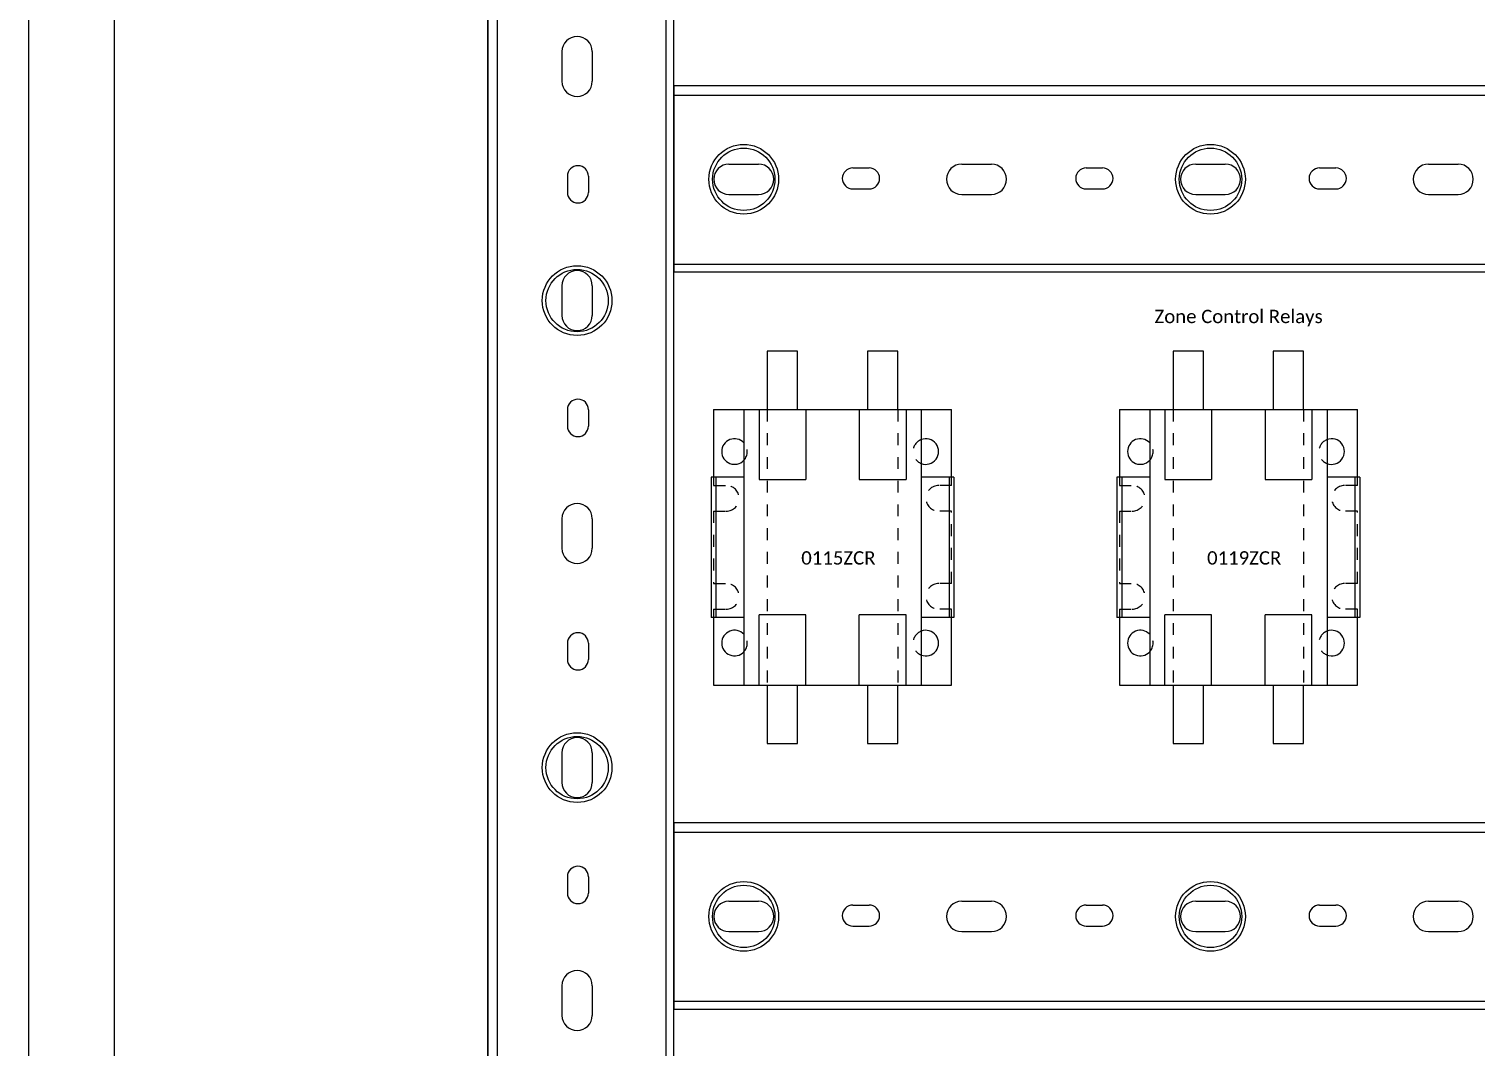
# Model space of a CAD drawing. Header units: inches. Extents: x 2 to 53, y 0 to 38.6.
# Drawn here: x 3.75 to 15.96, y 21.1 to 29.69 of the extents above; entities that cross this region are included whole.
import ezdxf

# ---------------------------------------------------------------- set-up
doc = ezdxf.new("R2010")
doc.units = ezdxf.units.IN
doc.header["$LTSCALE"] = 0.1
doc.header["$MEASUREMENT"] = 0
doc.linetypes.add('HIDDEN', pattern=[0.2, 0.1, -0.1])
doc.layers.get('0').update_dxf_attribs({"plot": 0})
for name, color, linetype in [('AC Wiring', 7, 'Continuous'), ('DEFAULT_2', 7, 'HIDDEN'), ('Physical Devices', 7, 'Continuous')]:
    doc.layers.add(name, color=color, linetype=linetype)
doc.layers.get('0').off()
doc.styles.add('Electrical1', font='Calibril.ttf')

# ---------------------------------------------------------------- blocks, each defined once
blk = doc.blocks.new('A$C704904594')
at = {"color": 7, "linetype": 'Continuous'}
blk.add_line((-1.004, 0.945), (-1.004, 27.795), dxfattribs=at)
blk = doc.blocks.new('A$C1480508149')
for p, q in [((0.453, 2.815), (0.453, 2.323)), ((0.709, 2.815), (0.453, 2.815)), ((0.709, 2.323), (0.709, 2.815)), ((1.299, 2.815), (1.299, 2.323)), ((1.555, 2.815), (1.299, 2.815)), ((1.555, 2.323), (1.555, 2.815)), ((0, 2.323), (0, 1.752)), ((0, 2.323), (2.008, 2.323)), ((0.256, 2.323), (0.256, 0)), ((0.384, 2.323), (0.384, 1.732)), ((0.778, 2.323), (0.778, 1.732)), ((1.23, 2.323), (1.23, 1.732)), ((1.624, 2.323), (1.624, 1.732)), ((1.752, 2.323), (1.752, 0)), ((2.008, 1.752), (2.008, 2.323)), ((-0.02, 1.752), (-0.02, 0.571)), ((0.256, 1.752), (-0.02, 1.752)), ((0.02, 1.752), (0.02, 0.571)), ((0.384, 1.732), (0.778, 1.732)), ((1.23, 1.732), (1.624, 1.732)), ((2.028, 1.752), (1.752, 1.752)), ((1.988, 1.752), (1.988, 0.571)), ((2.028, 1.752), (2.028, 0.571)), ((0.256, 0.571), (-0.02, 0.571)), ((0, 0.571), (0, 0)), ((0.384, 0), (0.384, 0.591)), ((0.778, 0.591), (0.384, 0.591)), ((0.778, 0), (0.778, 0.591)), ((1.624, 0.591), (1.23, 0.591)), ((1.23, 0), (1.23, 0.591)), ((1.624, 0), (1.624, 0.591)), ((2.028, 0.571), (1.752, 0.571)), ((2.008, 0), (2.008, 0.571)), ((0, 0), (2.008, 0)), ((0.453, 0), (0.453, -0.492)), ((0.709, -0.492), (0.709, 0)), ((1.299, 0), (1.299, -0.492)), ((1.555, -0.492), (1.555, 0)), ((0.453, -0.492), (0.709, -0.492)), ((1.299, -0.492), (1.555, -0.492))]:
    blk.add_line(p, q)
for centre, start, end in [((0.177, 1.969), 43.1108, 316.8892), ((1.791, 1.969), 248.4865, 111.5135), ((0.177, 0.354), 43.1108, 316.8892), ((1.791, 0.354), 248.4865, 111.5135)]:
    blk.add_arc(centre, 0.108, start, end)
at = {"layer": 'DEFAULT_2'}
for p, q in [((0.453, 2.323), (0.453, 0)), ((1.555, 2.323), (1.555, 0)), ((0, 1.752), (0, 1.683)), ((2.008, 1.683), (2.008, 1.752)), ((0, 1.683), (0.108, 1.683)), ((2.008, 1.683), (1.9, 1.683)), ((0, 1.467), (0, 0.856)), ((0, 1.467), (0.108, 1.467)), ((2.008, 1.467), (1.9, 1.467)), ((2.008, 0.856), (2.008, 1.467)), ((0, 0.856), (0.108, 0.856)), ((2.008, 0.856), (1.9, 0.856)), ((0, 0.64), (0, 0.571)), ((0, 0.64), (0.108, 0.64)), ((2.008, 0.64), (1.9, 0.64)), ((2.008, 0.571), (2.008, 0.64))]:
    blk.add_line(p, q, dxfattribs=at)
for centre, start, end in [((0.177, 1.969), 316.8892, 43.1108), ((1.791, 1.969), 111.5135, 248.4865), ((0.108, 1.575), 270, 90), ((1.9, 1.575), 90, 270), ((0.108, 0.748), 270, 90), ((1.9, 0.748), 90, 270), ((0.177, 0.354), 316.8892, 43.1108), ((1.791, 0.354), 111.5135, 248.4865)]:
    blk.add_arc(centre, 0.108, start, end, dxfattribs=at)

msp = doc.modelspace()

# ---------------------------------------------------------------- linework, layer by layer
at = {"layer": 'Physical Devices', "ltscale": 0.1}
for p, q in [((3.75, 1.625), (3.75, 38.625)), ((9.125, 8.666), (9.125, 35.949)), ((7.703, 8.74), (7.703, 35.875)), ((8.247, 29.495), (8.247, 29.245)), ((8.503, 29.495), (8.503, 29.245)), ((9.191, 29.129), (23.728, 29.129)), ((9.656, 28.547), (9.906, 28.547)), ((10.701, 28.515), (10.839, 28.515)), ((11.62, 28.547), (11.87, 28.547)), ((12.67, 28.515), (12.808, 28.515)), ((13.594, 28.547), (13.844, 28.547)), ((14.639, 28.515), (14.777, 28.515)), ((15.558, 28.547), (15.808, 28.547)), ((8.294, 28.445), (8.294, 28.308)), ((8.471, 28.445), (8.471, 28.308)), ((10.701, 28.338), (10.839, 28.338)), ((12.67, 28.338), (12.808, 28.338)), ((14.639, 28.338), (14.777, 28.338)), ((9.656, 28.291), (9.906, 28.291)), ((11.62, 28.291), (11.87, 28.291)), ((13.594, 28.291), (13.844, 28.291)), ((15.558, 28.291), (15.808, 28.291)), ((9.191, 27.704), (23.728, 27.704)), ((8.247, 27.521), (8.247, 27.271)), ((8.503, 27.521), (8.503, 27.271)), ((8.294, 26.476), (8.294, 26.338)), ((8.471, 26.476), (8.471, 26.338)), ((8.247, 25.557), (8.247, 25.307)), ((8.503, 25.557), (8.503, 25.307)), ((8.294, 24.507), (8.294, 24.37)), ((8.471, 24.507), (8.471, 24.37)), ((8.247, 23.583), (8.247, 23.333)), ((8.503, 23.583), (8.503, 23.333)), ((9.191, 22.913), (23.728, 22.913)), ((8.294, 22.538), (8.294, 22.4)), ((8.471, 22.538), (8.471, 22.4)), ((9.656, 22.331), (9.906, 22.331)), ((10.701, 22.299), (10.839, 22.299)), ((11.62, 22.331), (11.87, 22.331)), ((12.67, 22.299), (12.808, 22.299)), ((13.594, 22.331), (13.844, 22.331)), ((14.639, 22.299), (14.777, 22.299)), ((15.558, 22.331), (15.808, 22.331)), ((10.701, 22.122), (10.839, 22.122)), ((12.67, 22.122), (12.808, 22.122)), ((14.639, 22.122), (14.777, 22.122)), ((9.656, 22.075), (9.906, 22.075)), ((11.62, 22.075), (11.87, 22.075)), ((13.594, 22.075), (13.844, 22.075)), ((15.558, 22.075), (15.808, 22.075)), ((8.247, 21.619), (8.247, 21.369)), ((8.503, 21.619), (8.503, 21.369)), ((9.191, 21.489), (23.728, 21.489))]:
    msp.add_line(p, q, dxfattribs=at)
for points in [[(4.469, 38.219), (4.469, 2), (52.281, 2), (52.281, 38.219)], [(9.191, 27.638), (23.728, 27.638), (23.728, 29.208), (9.191, 29.208)], [(9.191, 21.422), (23.728, 21.422), (23.728, 22.992), (9.191, 22.992)]]:
    msp.add_lwpolyline(points, close=True, dxfattribs=at)
for points in [[(7.746, 8.666), (9.191, 8.666), (9.191, 35.949), (7.746, 35.949)], [(7.621, 35.733), (7.621, 8.882)]]:
    msp.add_lwpolyline(points, dxfattribs=at)
for centre, radius in [((9.781, 28.419), 0.294), ((13.719, 28.419), 0.294), ((9.781, 28.419), 0.263), ((13.719, 28.419), 0.263), ((8.375, 27.396), 0.294), ((8.375, 27.396), 0.263), ((8.375, 23.458), 0.294), ((8.375, 23.458), 0.263), ((9.781, 22.203), 0.294), ((9.781, 22.203), 0.263), ((13.719, 22.203), 0.294), ((13.719, 22.203), 0.263)]:
    msp.add_circle(centre, radius, dxfattribs=at)
for centre, radius, start, end in [((8.375, 29.495), 0.128, 360, 180), ((8.375, 29.245), 0.128, 180, 0), ((8.382, 28.445), 0.0885, 0, 180), ((9.656, 28.419), 0.128, 90, 270), ((9.906, 28.419), 0.128, 270, 90), ((10.701, 28.426), 0.0885, 90, 270), ((10.839, 28.426), 0.0885, 270, 90), ((11.62, 28.419), 0.128, 90, 270), ((11.87, 28.419), 0.128, 270, 90), ((12.67, 28.426), 0.0885, 90, 270), ((12.808, 28.426), 0.0885, 270, 90), ((13.594, 28.419), 0.128, 90, 270), ((13.844, 28.419), 0.128, 270, 90), ((14.639, 28.426), 0.0885, 90, 270), ((14.777, 28.426), 0.0885, 270, 90), ((15.558, 28.419), 0.128, 90, 270), ((15.808, 28.419), 0.128, 270, 90), ((8.382, 28.308), 0.0885, 180, 0), ((8.375, 27.521), 0.128, 360, 180), ((8.375, 27.271), 0.128, 180, 0), ((8.382, 26.476), 0.0885, 0, 180), ((8.382, 26.338), 0.0885, 180, 0), ((8.375, 25.557), 0.128, 360, 180), ((8.375, 25.307), 0.128, 180, 0), ((8.382, 24.507), 0.0885, 0, 180), ((8.382, 24.37), 0.0885, 180, 0), ((8.375, 23.583), 0.128, 360, 180), ((8.375, 23.333), 0.128, 180, 0), ((8.382, 22.538), 0.0885, 0, 180), ((8.382, 22.4), 0.0885, 180, 0), ((9.656, 22.203), 0.128, 90, 270), ((9.906, 22.203), 0.128, 270, 90), ((10.701, 22.21), 0.0885, 90, 270), ((10.839, 22.21), 0.0885, 270, 90), ((11.62, 22.203), 0.128, 90, 270), ((11.87, 22.203), 0.128, 270, 90), ((12.67, 22.21), 0.0885, 90, 270), ((12.808, 22.21), 0.0885, 270, 90), ((13.594, 22.203), 0.128, 90, 270), ((13.844, 22.203), 0.128, 270, 90), ((14.639, 22.21), 0.0885, 90, 270), ((14.777, 22.21), 0.0885, 270, 90), ((15.558, 22.203), 0.128, 90, 270), ((15.808, 22.203), 0.128, 270, 90), ((8.375, 21.619), 0.128, 360, 180), ((8.375, 21.369), 0.128, 180, 0)]:
    msp.add_arc(centre, radius, start, end, dxfattribs=at)

# ---------------------------------------------------------------- block references
at = {"layer": 'AC Wiring', "ltscale": 0.1}
for name, p in [('A$C704904594', (8.625, 7.938)), ('A$C1480508149', (9.526, 24.154)), ('A$C1480508149', (12.95, 24.154))]:
    msp.add_blockref(name, p, dxfattribs=at)

# ---------------------------------------------------------------- texts
at = {"layer": 'Physical Devices', "ltscale": 0.1, "style": 'Electrical1'}
for s, p in [('Zone Control Relays', (13.247, 27.206)), ('0115ZCR', (10.266, 25.17)), ('0119ZCR', (13.69, 25.17))]:
    msp.add_text(s, height=0.1125, dxfattribs=at).set_placement(p)

doc.saveas('drawing.dxf')
